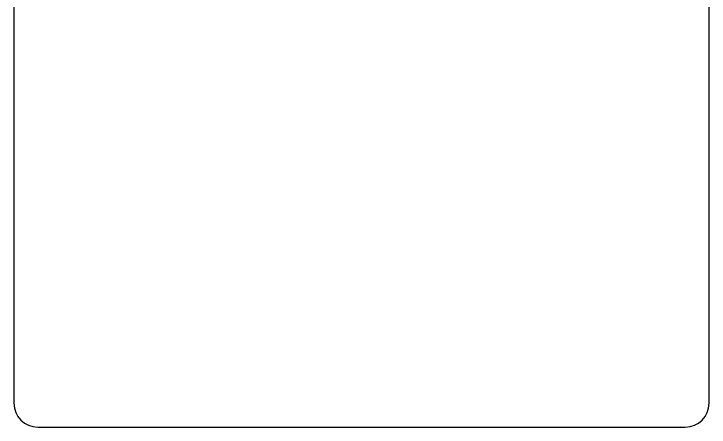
# Model space of a CAD drawing. Header units: millimetres. Extents: x -10 to 339, y -116 to 17.
# Drawn here: x 135.57 to 150.18, y -7 to 1.68 of the extents above; entities that cross this region are included whole.
import ezdxf

# ---------------------------------------------------------------- set-up
doc = ezdxf.new("R2010")
doc.units = ezdxf.units.MM
doc.layers.add('BLACK', color=7, linetype='CONTINUOUS')

msp = doc.modelspace()

# ---------------------------------------------------------------- linework, layer by layer
at = {"layer": 'BLACK', "linetype": 'Continuous'}
for p, q in [((135.575, 6.5), (135.575, -6.5)), ((150.175, -6.5), (150.175, 6.5)), ((136.075, -7), (149.675, -7))]:
    msp.add_line(p, q, dxfattribs=at)
at = {"layer": 'BLACK'}
for centre, start, end in [((136.075, -6.5), 180, 270), ((149.675, -6.5), 270, 0)]:
    msp.add_arc(centre, 0.5, start, end, dxfattribs=at)

doc.saveas('drawing.dxf')
